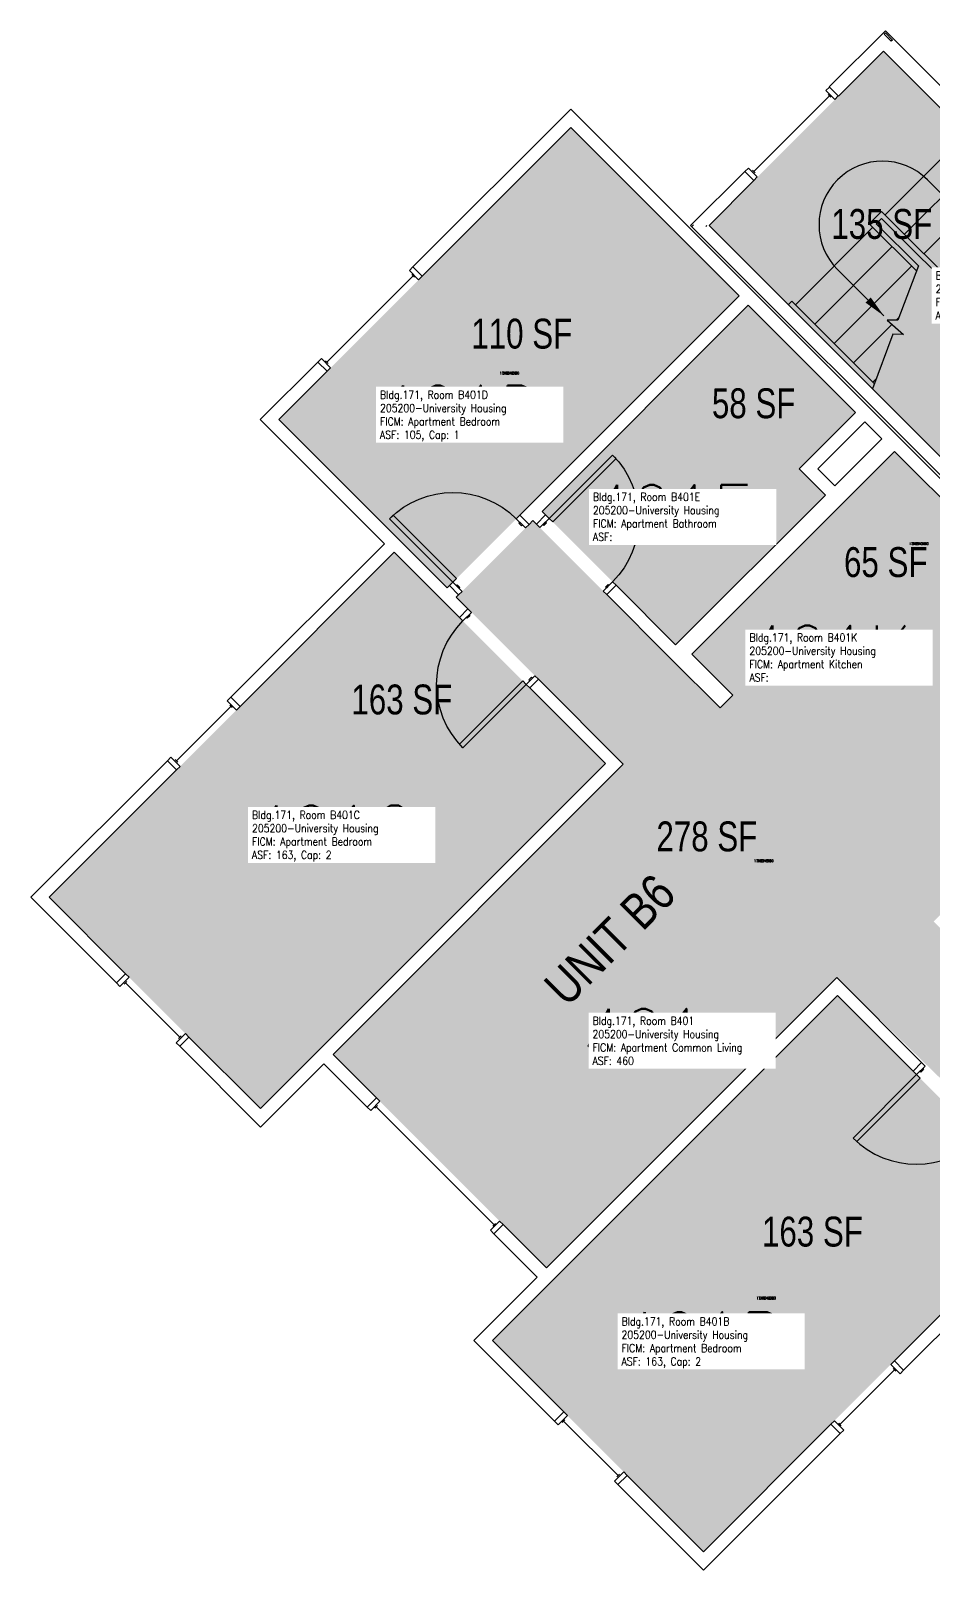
# Model space of a CAD drawing. Header units: inches. Extents: x -98 to 2219, y 102 to 2358.
# Drawn here: x -98 to 265, y 847 to 1466 of the extents above; entities that cross this region are included whole.
import ezdxf
from ezdxf.enums import TextEntityAlignment as Align

# ---------------------------------------------------------------- set-up
doc = ezdxf.new("R2010")
doc.units = ezdxf.units.IN
doc.header["$LTSCALE"] = 96
doc.header["$MEASUREMENT"] = 0
for name, color, linetype in [('A-Area-Iden', 1, 'Continuous'), ('A-Door', 2, 'Continuous'), ('A-FLOR', 3, 'Continuous'), ('A-Glaz', 1, 'Continuous'), ('A-IDEN-RNUM', 7, 'Continuous'), ('A-IDEN-SNUM', 4, 'Continuous'), ('A-IDEN-VNUM', 4, 'Continuous'), ('A-Wall', 5, 'Continuous'), ('A-Wall-Patt', 14, 'Continuous'), ('AREA-TEXT', 3, 'Continuous'), ('Rooms-Category-Color', 7, 'Continuous'), ('Rooms-College-Color', 7, 'Continuous'), ('Rooms-Department-Color', 7, 'Continuous'), ('Rooms-Division-Color', 7, 'Continuous'), ('Rooms-Information', 7, 'Continuous')]:
    doc.layers.add(name, color=color, linetype=linetype)
doc.styles.add('AREA', font='arial.ttf', dxfattribs={"width": 0.75, "height": 12})
doc.styles.add('DIMS', font='ARIALN.TTF')
doc.styles.add('ROOMSNUMBER', font='txt.shx', dxfattribs={"height": 0.03})
doc.styles.add('ROOMVNUMBER', font='simplex.shx', dxfattribs={"width": 0.85})
doc.styles.get("Standard").update_dxf_attribs({"font": 'ARIALN.TTF'})
doc.dimstyles.new('NBA 2004', dxfattribs={"dimscale": 48, "dimtxt": 0.09375, "dimasz": 0.09375, "dimexe": 0.125, "dimexo": 0.125, "dimgap": 0.0625, "dimtad": 1, "dimdec": 3, "dimzin": 3, "dimdsep": 46, "dimlunit": 4, "dimtxsty": 'DIMS', "dimblk": 'ARCHTICK', "dimcen": 0.09375, "dimdle": 0.125, "dimclrd": 256, "dimclre": 256, "dimclrt": 2, "dimadec": 0, "dimazin": 0, "dimtfac": 0.75, "dimtdec": 3, "dimtmove": 2, "dimatfit": 2, "dimfxl": 1, "dimfrac": 2, "dimtolj": 1, "dimtzin": 0, "dimlwd": -1, "dimlwe": -1, "dimarcsym": 0})

# ---------------------------------------------------------------- blocks, each defined once
blk = doc.blocks.new('_ArchTick')
at = {"color": 0, "linetype": 'ByBlock', "const_width": 0.15}
blk.add_lwpolyline([(-0.5, -0.5), (0.5, 0.5)], dxfattribs=at)

msp = doc.modelspace()

# ---------------------------------------------------------------- hatches: boundary and pattern name
at = {"layer": 'Rooms-Category-Color', "true_color": 0xadadad}
msp.add_hatch(color=253, dxfattribs=at).paths.add_polyline_path([(383.95, 1318.09), (244.65, 1457.39), (174.65, 1387.39), (313.95, 1248.09)])
at = {"layer": 'Rooms-Category-Color', "true_color": 0x728ef3}
for points in [[(119.05, 1426.72), (186.67, 1359.1), (98.6, 1271.03), (69.38, 1241.81), (1.76, 1309.43)], [(190.38, 1355.39), (233.5, 1312.27), (210.88, 1289.64), (221.41, 1279.11), (161.21, 1218.92), (107.56, 1272.57)], [(306.7, 1239.07), (249.16, 1296.61), (167.75, 1215.2), (225.3, 1157.66)], [(23.59, 1054.43), (109.32, 968.7), (225.9, 1085.29), (297.75, 1015.52), (327.47, 1045.23), (264.9, 1107.81), (331.63, 1174.54), (286.9, 1219.27), (225.3, 1157.66), (184.2, 1198.76), (179.07, 1193.64), (103.85, 1268.86), (73.09, 1238.1), (140.18, 1171.01)], [(48.17, 1256.13), (133.02, 1171.28), (-5.57, 1032.68), (-90.43, 1117.54)], [(226.17, 1078.13), (311.02, 993.27), (172.43, 854.68), (87.57, 939.53)]]:
    msp.add_hatch(color=171, dxfattribs=at).paths.add_polyline_path(points)
at = {"layer": 'Rooms-College-Color', "true_color": 0xadadad}
for points in [[(383.95, 1318.09), (244.65, 1457.39), (174.65, 1387.39), (313.95, 1248.09)], [(119.05, 1426.72), (186.67, 1359.1), (98.6, 1271.03), (69.38, 1241.81), (1.76, 1309.43)], [(190.38, 1355.39), (233.5, 1312.27), (210.88, 1289.64), (221.41, 1279.11), (161.21, 1218.92), (107.56, 1272.57)], [(306.7, 1239.07), (249.16, 1296.61), (167.75, 1215.2), (225.3, 1157.66)], [(23.59, 1054.43), (109.32, 968.7), (225.9, 1085.29), (297.75, 1015.52), (327.47, 1045.23), (264.9, 1107.81), (331.63, 1174.54), (286.9, 1219.27), (225.3, 1157.66), (184.2, 1198.76), (179.07, 1193.64), (103.85, 1268.86), (73.09, 1238.1), (140.18, 1171.01)], [(48.17, 1256.13), (133.02, 1171.28), (-5.57, 1032.68), (-90.43, 1117.54)], [(226.17, 1078.13), (311.02, 993.27), (172.43, 854.68), (87.57, 939.53)]]:
    msp.add_hatch(color=253, dxfattribs=at).paths.add_polyline_path(points)
at = {"layer": 'Rooms-Department-Color', "true_color": 0xacacac}
msp.add_hatch(color=253, dxfattribs=at).paths.add_polyline_path([(383.95, 1318.09), (244.65, 1457.39), (174.65, 1387.39), (313.95, 1248.09)])
at = {"layer": 'Rooms-Department-Color', "true_color": 0x604aed}
for points in [[(119.05, 1426.72), (186.67, 1359.1), (98.6, 1271.03), (69.38, 1241.81), (1.76, 1309.43)], [(190.38, 1355.39), (233.5, 1312.27), (210.88, 1289.64), (221.41, 1279.11), (161.21, 1218.92), (107.56, 1272.57)], [(306.7, 1239.07), (249.16, 1296.61), (167.75, 1215.2), (225.3, 1157.66)], [(23.59, 1054.43), (109.32, 968.7), (225.9, 1085.29), (297.75, 1015.52), (327.47, 1045.23), (264.9, 1107.81), (331.63, 1174.54), (286.9, 1219.27), (225.3, 1157.66), (184.2, 1198.76), (179.07, 1193.64), (103.85, 1268.86), (73.09, 1238.1), (140.18, 1171.01)], [(48.17, 1256.13), (133.02, 1171.28), (-5.57, 1032.68), (-90.43, 1117.54)], [(226.17, 1078.13), (311.02, 993.27), (172.43, 854.68), (87.57, 939.53)]]:
    msp.add_hatch(color=173, dxfattribs=at).paths.add_polyline_path(points)
at = {"layer": 'Rooms-Division-Color', "true_color": 0xadadad}
msp.add_hatch(color=253, dxfattribs=at).paths.add_polyline_path([(383.95, 1318.09), (244.65, 1457.39), (174.65, 1387.39), (313.95, 1248.09)])
at = {"layer": 'Rooms-Division-Color', "true_color": 0x604aed}
for points in [[(119.05, 1426.72), (186.67, 1359.1), (98.6, 1271.03), (69.38, 1241.81), (1.76, 1309.43)], [(190.38, 1355.39), (233.5, 1312.27), (210.88, 1289.64), (221.41, 1279.11), (161.21, 1218.92), (107.56, 1272.57)], [(306.7, 1239.07), (249.16, 1296.61), (167.75, 1215.2), (225.3, 1157.66)], [(23.59, 1054.43), (109.32, 968.7), (225.9, 1085.29), (297.75, 1015.52), (327.47, 1045.23), (264.9, 1107.81), (331.63, 1174.54), (286.9, 1219.27), (225.3, 1157.66), (184.2, 1198.76), (179.07, 1193.64), (103.85, 1268.86), (73.09, 1238.1), (140.18, 1171.01)], [(48.17, 1256.13), (133.02, 1171.28), (-5.57, 1032.68), (-90.43, 1117.54)], [(226.17, 1078.13), (311.02, 993.27), (172.43, 854.68), (87.57, 939.53)]]:
    msp.add_hatch(color=173, dxfattribs=at).paths.add_polyline_path(points)

# ---------------------------------------------------------------- linework, layer by layer
at = {"layer": 'A-Door'}
for points in [[(110.39, 1269.74), (111.81, 1268.33), (137.26, 1293.78), (135.85, 1295.2)], [(71.73, 1244.16), (73.14, 1245.57), (47.69, 1271.03), (46.27, 1269.62)], [(100.9, 1265.9), (102.31, 1267.32), (98.6, 1271.03), (97.18, 1269.62)], [(99.66, 1267.14), (99.31, 1266.79), (98.25, 1267.85), (98.6, 1268.2)], [(106.68, 1266.03), (105.26, 1267.44), (108.98, 1271.15), (110.39, 1269.74)], [(107.92, 1267.27), (108.27, 1266.91), (109.33, 1267.97), (108.98, 1268.33)], [(75.44, 1240.45), (74.03, 1239.03), (70.31, 1242.75), (71.73, 1244.16)], [(74.2, 1241.68), (74.56, 1242.04), (73.5, 1243.1), (73.14, 1242.75)], [(132.13, 1240.57), (133.55, 1239.16), (137.26, 1242.87), (135.85, 1244.28)], [(133.37, 1241.81), (133.02, 1242.16), (134.08, 1243.22), (134.43, 1242.87)], [(79.19, 1232), (77.78, 1233.41), (74.33, 1229.96), (75.75, 1228.55)], [(78.22, 1231.02), (78.57, 1230.67), (77.51, 1229.61), (77.16, 1229.96)], [(104.65, 1206.54), (106.06, 1205.13), (102.62, 1201.68), (101.2, 1203.09)], [(103.68, 1205.57), (103.32, 1205.92), (102.26, 1204.86), (102.62, 1204.51)], [(101.2, 1203.09), (99.79, 1204.51), (74.33, 1179.05), (75.75, 1177.64)], [(257.98, 1046.31), (259.4, 1044.9), (233.94, 1019.44), (232.53, 1020.85)], [(261.43, 1049.76), (260.02, 1051.17), (256.57, 1047.72), (257.98, 1046.31)], [(260.46, 1048.79), (260.81, 1048.43), (259.75, 1047.37), (259.4, 1047.72)]]:
    msp.add_lwpolyline(points, close=True, dxfattribs=at)
at = {"layer": 'A-Door', "extrusion": (0, 0, -1)}
for centre, start, end in [((-110.39, 1269.74), 135, 225), ((-71.73, 1244.16), 45, 135), ((-101.2, 1203.09), 315, 45)]:
    msp.add_arc(centre, 36, start, end, dxfattribs=at)
at = {"layer": 'A-Door'}
msp.add_arc((257.98, 1046.31), 36, 225, 315, dxfattribs=at)
at = {"layer": 'A-FLOR'}
for p, q in [((245.36, 1391.63), (276.47, 1422.74)), ((253.14, 1383.85), (284.25, 1414.96)), ((260.92, 1376.07), (292.03, 1407.18)), ((323.14, 1344.96), (262.33, 1405.77)), ((243.95, 1393.04), (239, 1388.09)), ((309, 1327.99), (243.95, 1393.04)), ((240.41, 1386.68), (209.3, 1355.57)), ((257.93, 1369.16), (239, 1388.09)), ((243.95, 1390.21), (241.82, 1388.09)), ((258.7, 1371.22), (241.82, 1388.09)), ((306.17, 1327.99), (243.95, 1390.21)), ((248.19, 1378.9), (217.08, 1347.79)), ((255.97, 1371.12), (224.85, 1340.01)), ((206.47, 1355.57), (207.88, 1356.98)), ((240.99, 1323.87), (207.88, 1356.98)), ((250.98, 1350.58), (249.73, 1349.33)), ((248.1, 1347.69), (232.63, 1332.23)), ((241.69, 1325.73), (240.41, 1324.45))]:
    msp.add_line(p, q, dxfattribs=at)
msp.add_lwpolyline([(258.7, 1371.22), (250.53, 1349.32), (246.14, 1349.37), (252.8, 1343.66), (248.41, 1343.71), (240.22, 1321.81)], dxfattribs=at)
msp.add_arc((244.3, 1387.74), 25.5, 45, 225, dxfattribs=at)
at = {"layer": 'A-Glaz'}
for p, q in [((223, 1439.45), (192.59, 1409.04)), ((223.53, 1438.92), (222.47, 1439.98)), ((193.12, 1408.51), (192.06, 1409.57)), ((55.74, 1367.12), (21.09, 1332.47)), ((55.21, 1367.65), (56.27, 1366.59)), ((20.56, 1333), (21.62, 1331.94)), ((-17.42, 1194.26), (-39.34, 1172.34)), ((-17.95, 1194.79), (-16.89, 1193.73)), ((-39.87, 1172.87), (-38.81, 1171.81)), ((-59.31, 1083.77), (-60.38, 1082.71)), ((-37.92, 1061.32), (-59.85, 1083.24)), ((-37.39, 1061.85), (-38.46, 1060.79)), ((41.45, 1033.92), (40.39, 1032.86)), ((88.29, 986.01), (40.92, 1033.39)), ((88.82, 986.54), (87.76, 985.48)), ((249.15, 927.69), (227.23, 905.77)), ((249.68, 927.16), (248.62, 928.22)), ((116.74, 907.71), (115.68, 906.65)), ((116.21, 907.18), (138.13, 885.26)), ((227.76, 905.24), (226.7, 906.3)), ((138.66, 885.79), (137.6, 884.73))]:
    msp.add_line(p, q, dxfattribs=at)
for points in [[(221.58, 1441.57), (223, 1442.98), (226.53, 1439.45), (225.12, 1438.03)], [(190.47, 1410.45), (189.06, 1409.04), (192.59, 1405.51), (194.01, 1406.92)], [(57.95, 1365.62), (59.37, 1367.03), (55.65, 1370.74), (54.24, 1369.33)], [(22.6, 1330.26), (21.18, 1328.85), (17.47, 1332.56), (18.88, 1333.97)], [(-15.21, 1192.75), (-13.79, 1194.17), (-17.51, 1197.88), (-18.92, 1196.47)], [(-37.84, 1170.13), (-39.25, 1168.71), (-42.96, 1172.42), (-41.55, 1173.84)], [(-62.05, 1081.74), (-63.47, 1083.15), (-59.76, 1086.86), (-58.34, 1085.45)], [(-39.43, 1059.11), (-38.01, 1057.7), (-34.3, 1061.41), (-35.72, 1062.82)], [(38.71, 1031.89), (37.29, 1033.3), (41.01, 1037.01), (42.42, 1035.6)], [(86.79, 983.8), (88.21, 982.39), (91.92, 986.1), (90.5, 987.52)], [(247.64, 929.9), (249.06, 931.31), (252.77, 927.6), (251.36, 926.19)], [(114, 905.68), (112.59, 907.1), (116.3, 910.81), (117.71, 909.39)], [(225.02, 907.27), (223.6, 905.86), (227.32, 902.15), (228.73, 903.56)], [(136.63, 883.05), (138.04, 881.64), (141.76, 885.35), (140.34, 886.77)]]:
    msp.add_lwpolyline(points, close=True, dxfattribs=at)
at = {"layer": 'A-Wall'}
for p, q in [((245.45, 1465.61), (222.91, 1443.07)), ((388.46, 1322.6), (245.45, 1465.61)), ((245.01, 1464.28), (245.45, 1464.73)), ((247.83, 1461.45), (245.01, 1464.28)), ((245.45, 1464.73), (248.28, 1461.9)), ((248.28, 1461.9), (247.83, 1461.45)), ((226.62, 1439.36), (244.65, 1457.39)), ((244.65, 1457.39), (383.95, 1318.09)), ((222.91, 1443.07), (226.62, 1439.36)), ((55.65, 1370.74), (119.05, 1434.14)), ((119.05, 1434.14), (314.13, 1239.07)), ((119.05, 1426.72), (59.37, 1367.03)), ((186.67, 1359.1), (119.05, 1426.72)), ((188.97, 1409.13), (167.22, 1387.39)), ((174.65, 1387.39), (192.68, 1405.42)), ((192.68, 1405.42), (188.97, 1409.13)), ((167.22, 1387.39), (314.83, 1239.78)), ((313.95, 1248.09), (174.65, 1387.39)), ((59.37, 1367.03), (55.65, 1370.74)), ((98.6, 1271.03), (186.67, 1359.1)), ((190.38, 1355.39), (107.56, 1272.57)), ((233.5, 1312.27), (190.38, 1355.39)), ((-5.66, 1309.43), (17.47, 1332.56)), ((17.47, 1332.56), (21.18, 1328.85)), ((21.18, 1328.85), (1.76, 1309.43)), ((210.88, 1289.64), (233.5, 1312.27)), ((44.19, 1259.58), (-5.66, 1309.43)), ((1.76, 1309.43), (48.34, 1262.85)), ((237.22, 1308.55), (218.3, 1289.64)), ((244.03, 1301.74), (237.22, 1308.55)), ((225.12, 1282.82), (244.03, 1301.74)), ((249.16, 1296.61), (167.75, 1215.2)), ((306.7, 1239.07), (249.16, 1296.61)), ((221.41, 1279.11), (210.88, 1289.64)), ((218.3, 1289.64), (225.12, 1282.82)), ((161.21, 1218.92), (221.41, 1279.11)), ((102.31, 1267.32), (98.6, 1271.03)), ((103.85, 1268.86), (102.31, 1267.32)), ((105.26, 1267.44), (103.85, 1268.86)), ((108.98, 1271.15), (105.26, 1267.44)), ((107.56, 1272.57), (108.98, 1271.15)), ((48.34, 1262.85), (69.38, 1241.81)), ((-17.51, 1197.88), (44.19, 1259.58)), ((48.17, 1256.13), (-13.79, 1194.17)), ((74.33, 1229.96), (48.17, 1256.13)), ((69.38, 1241.81), (70.31, 1242.75)), ((70.31, 1242.75), (74.03, 1239.03)), ((74.03, 1239.03), (73.09, 1238.1)), ((73.09, 1238.1), (77.78, 1233.41)), ((133.55, 1239.16), (137.26, 1242.87)), ((159.45, 1213.26), (133.55, 1239.16)), ((137.26, 1242.87), (161.21, 1218.92)), ((77.78, 1233.41), (74.33, 1229.96)), ((179.07, 1193.64), (159.45, 1213.26)), ((167.75, 1215.2), (184.2, 1198.76)), ((102.62, 1201.68), (106.06, 1205.13)), ((133.02, 1171.28), (102.62, 1201.68)), ((106.06, 1205.13), (140.18, 1171.01)), ((-13.79, 1194.17), (-17.51, 1197.88)), ((184.2, 1198.76), (179.07, 1193.64)), ((-97.85, 1117.54), (-42.96, 1172.42)), ((-39.25, 1168.71), (-90.43, 1117.54)), ((-42.96, 1172.42), (-39.25, 1168.71)), ((-5.57, 1032.68), (133.02, 1171.28)), ((140.18, 1171.01), (23.59, 1054.43)), ((-63.47, 1083.15), (-97.85, 1117.54)), ((-90.43, 1117.54), (-59.76, 1086.86)), ((-59.76, 1086.86), (-63.47, 1083.15)), ((109.32, 968.7), (225.9, 1085.29)), ((225.9, 1085.29), (260.02, 1051.17)), ((226.17, 1078.13), (87.57, 939.53)), ((256.57, 1047.72), (226.17, 1078.13)), ((-38.01, 1057.7), (-34.3, 1061.41)), ((-5.57, 1025.26), (-38.01, 1057.7)), ((-34.3, 1061.41), (-5.57, 1032.68)), ((23.59, 1054.43), (41.01, 1037.01)), ((19.88, 1050.71), (-5.57, 1025.26)), ((37.29, 1033.3), (19.88, 1050.71)), ((260.02, 1051.17), (256.57, 1047.72)), ((41.01, 1037.01), (37.29, 1033.3)), ((249.06, 931.31), (311.02, 993.27)), ((88.21, 982.39), (91.92, 986.1)), ((91.92, 986.1), (109.32, 968.7)), ((314.47, 989.3), (252.77, 927.6)), ((105.6, 964.99), (88.21, 982.39)), ((80.15, 939.53), (105.6, 964.99)), ((112.59, 907.1), (80.15, 939.53)), ((87.57, 939.53), (116.3, 910.81)), ((252.77, 927.6), (249.06, 931.31)), ((116.3, 910.81), (112.59, 907.1)), ((172.43, 854.68), (223.6, 905.86)), ((223.6, 905.86), (227.32, 902.15)), ((227.32, 902.15), (172.43, 847.26)), ((138.04, 881.64), (141.76, 885.35)), ((141.76, 885.35), (172.43, 854.68)), ((172.43, 847.26), (138.04, 881.64))]:
    msp.add_line(p, q, dxfattribs=at)
at = {"layer": 'A-Wall-Patt'}
for p, q in [((167.67, 1386.94), (168.37, 1387.65)), ((173.77, 1387.39), (173.32, 1386.94))]:
    msp.add_line(p, q, dxfattribs=at)

# ---------------------------------------------------------------- texts
at = {"layer": 'A-Area-Iden'}
msp.add_text('UNIT B6', height=14.4, rotation=45, dxfattribs=at).set_placement((139.81, 1095.45), align=Align.CENTER)
at = {"layer": 'A-IDEN-RNUM', "style": 'ROOMSNUMBER', "width": 0.85}
for s, p in [('0401-D0', (94.46, 1328.1)), ('0401-E0', (161.65, 1269.24)), ('0401-K0', (258.94, 1259.59)), ('0401-C0', (21.75, 1134.97)), ('0401-00', (196.63, 1132.21)), ('0401-B0', (197.55, 956.56))]:
    msp.add_text(s, height=1, dxfattribs=at).set_placement(p, align=Align.MIDDLE_CENTER)
at = {"layer": 'A-IDEN-SNUM', "style": 'ROOMSNUMBER', "width": 0.85}
for s, p in [('1710B401D0', (94.46, 1328.1)), ('1710B401E0', (161.65, 1269.24)), ('1710B401K0', (258.94, 1259.59)), ('1710B401C0', (21.75, 1134.97)), ('1710B40100', (196.63, 1132.21)), ('1710B401B0', (197.55, 956.56))]:
    msp.add_text(s, height=1, dxfattribs=at).set_placement(p, align=Align.MIDDLE_CENTER)
at = {"layer": 'A-IDEN-VNUM', "style": 'ROOMVNUMBER', "width": 0.85}
for s, p in [('401D', (74.33, 1311.91)), ('401E', (159.4, 1271.96)), ('401K', (222.72, 1215.47)), ('401C', (23.36, 1143.14)), ('401', (148.3, 1061.51)), ('401B', (171.35, 939.7))]:
    msp.add_text(s, height=22.5, dxfattribs=at).set_placement(p, align=Align.MIDDLE_CENTER)
at = {"layer": 'AREA-TEXT', "style": 'AREA', "width": 0.75}
for s, p in [('135 SF', (244.02, 1388.02)), ('110 SF', (99.4, 1343.96)), ('58 SF', (192.55, 1315.99)), ('65 SF', (245.61, 1252.2)), ('163 SF', (51.22, 1197.01)), ('278 SF', (173.75, 1142.01)), ('163 SF', (216.16, 983.27))]:
    msp.add_text(s, height=12, dxfattribs=at).set_placement(p, align=Align.MIDDLE_CENTER)

# ---------------------------------------------------------------- leaders
at = {"layer": 'A-FLOR'}
msp.add_leader([(244.86, 1351.12), (226.27, 1369.71)], dimstyle='NBA 2004', override={"dimscale": 96, "dimasz": 0.09375, "dimgap": 0.0625, "dimtad": 0}, dxfattribs=at)

# ---------------------------------------------------------------- next in the draw order: texts
at = {"layer": 'Rooms-Information', "char_height": 3.2143, "width": 72, "attachment_point": 7, "style": 'ROOMVNUMBER', "bg_fill": 3, "box_fill_scale": 1.5, "bg_fill_color": 256, "bg_fill_true_color": 13158600, "bg_fill_transparency": 0}
for s, insert in [('Bldg.171, Room B425^M^J205200-University Housing^M^JFICM: Stairway^M^JASF: ', (265.66, 1349.64)), ('Bldg.171, Room B401D^M^J205200-University Housing^M^JFICM: Apartment Bedroom^M^JASF: 105, Cap: 1', (42.45, 1300.66)), ('Bldg.171, Room B401E^M^J205200-University Housing^M^JFICM: Apartment Bathroom^M^JASF: ', (127.98, 1260.71)), ('Bldg.171, Room B401K^M^J205200-University Housing^M^JFICM: Apartment Kitchen^M^JASF: ', (190.85, 1204.22)), ('Bldg.171, Room B401C^M^J205200-University Housing^M^JFICM: Apartment Bedroom^M^JASF: 163, Cap: 2', (-8.97, 1131.89)), ('Bldg.171, Room B401^M^J205200-University Housing^M^JFICM: Apartment Common Living^M^JASF: 460', (127.81, 1050.26)), ('Bldg.171, Room B401B^M^J205200-University Housing^M^JFICM: Apartment Bedroom^M^JASF: 163, Cap: 2', (139.47, 928.45))]:
    msp.add_mtext(s, dxfattribs=dict(at, insert=insert))

doc.saveas('drawing.dxf')
